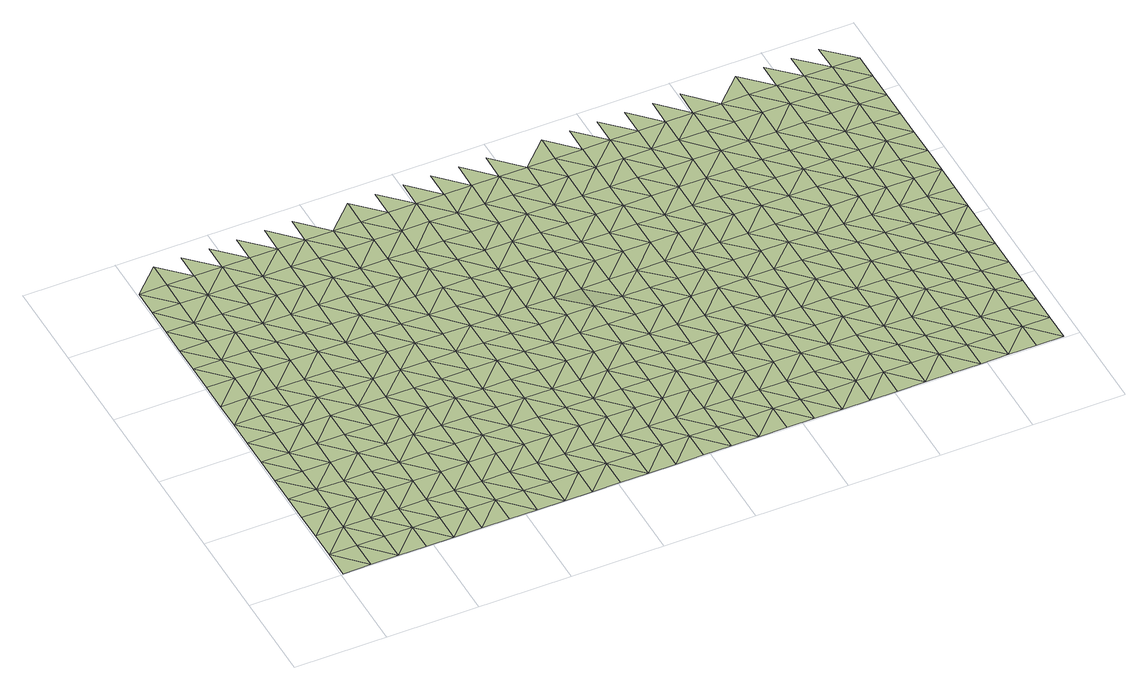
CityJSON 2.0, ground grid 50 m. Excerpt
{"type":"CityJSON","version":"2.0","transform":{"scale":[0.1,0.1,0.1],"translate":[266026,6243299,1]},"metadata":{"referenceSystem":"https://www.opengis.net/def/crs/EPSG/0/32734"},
"CityObjects":{
"terrain1":{"type":"TINRelief","geometry":[{"type":"CompositeSurface","lod":"1","boundaries":[[[0,1,2]],[[0,3,4]],[[0,2,5]],[[0,5,3]],[[4,6,7]],[[7,6,8]],[[4,3,6]],[[5,2,9]],[[10,8,11]],[[3,5,12]],[[11,8,6]],[[5,9,12]],[[10,13,14]],[[13,10,11]],[[6,3,15]],[[3,12,16]],[[17,14,18]],[[6,15,11]],[[18,14,13]],[[3,16,15]],[[12,9,19]],[[20,17,21]],[[21,17,18]],[[22,13,11]],[[19,16,12]],[[19,9,23]],[[11,15,24]],[[20,25,26]],[[13,22,18]],[[11,24,22]],[[20,21,27]],[[16,28,15]],[[20,27,25]],[[16,19,29]],[[30,26,31]],[[28,24,15]],[[32,21,18]],[[18,22,33]],[[16,29,28]],[[23,34,19]],[[30,31,35]],[[26,25,31]],[[27,21,32]],[[18,33,32]],[[36,35,37]],[[22,24,38]],[[29,19,39]],[[24,28,40]],[[25,27,41]],[[34,39,19]],[[37,35,31]],[[38,33,22]],[[24,40,38]],[[27,32,41]],[[36,42,43]],[[29,44,28]],[[42,36,37]],[[39,45,29]],[[31,25,46]],[[25,41,47]],[[48,43,49]],[[40,28,44]],[[33,50,32]],[[33,38,51]],[[29,45,44]],[[31,46,37]],[[25,47,46]],[[49,43,42]],[[52,39,34]],[[33,51,50]],[[40,53,38]],[[41,32,54]],[[55,48,56]],[[39,52,45]],[[34,57,52]],[[44,53,40]],[[56,48,49]],[[54,47,41]],[[42,37,58]],[[37,46,59]],[[54,32,50]],[[51,38,60]],[[42,58,49]],[[37,59,58]],[[53,60,38]],[[55,56,61]],[[44,45,62]],[[45,52,63]],[[47,64,46]],[[65,50,51]],[[47,54,66]],[[55,61,67]],[[44,62,53]],[[51,60,65]],[[45,63,62]],[[64,59,46]],[[68,56,49]],[[47,66,64]],[[49,58,69]],[[52,57,70]],[[54,50,71]],[[61,56,68]],[[49,69,68]],[[71,50,65]],[[59,72,58]],[[53,73,60]],[[70,63,52]],[[57,74,70]],[[53,62,75]],[[76,66,54]],[[72,59,64]],[[67,61,77]],[[53,75,73]],[[71,76,54]],[[58,78,69]],[[65,60,79]],[[61,68,77]],[[63,80,62]],[[78,58,72]],[[63,70,81]],[[64,66,82]],[[79,71,65]],[[76,83,66]],[[79,60,73]],[[69,84,68]],[[80,75,62]],[[63,81,80]],[[74,85,70]],[[72,64,82]],[[66,83,82]],[[84,69,78]],[[73,75,86]],[[76,71,87]],[[71,79,88]],[[89,78,72]],[[77,68,90]],[[81,70,91]],[[86,75,80]],[[68,84,92]],[[76,87,83]],[[72,82,89]],[[85,91,70]],[[71,88,87]],[[90,93,77]],[[90,68,92]],[[79,73,94]],[[73,86,95]],[[83,96,82]],[[84,78,97]],[[80,81,98]],[[89,99,78]],[[91,100,81]],[[88,79,94]],[[96,83,87]],[[94,73,95]],[[92,84,97]],[[97,78,99]],[[81,100,98]],[[85,101,91]],[[102,89,82]],[[86,80,103]],[[102,82,96]],[[103,95,86]],[[104,87,88]],[[92,105,90]],[[103,80,98]],[[94,106,88]],[[89,107,99]],[[108,100,91]],[[97,105,92]],[[107,89,102]],[[108,91,101]],[[88,106,104]],[[109,96,87]],[[110,90,111]],[[112,94,95]],[[105,111,90]],[[95,103,113]],[[96,109,102]],[[114,97,99]],[[98,100,115]],[[109,87,104]],[[99,107,116]],[[100,108,117]],[[94,112,106]],[[112,95,113]],[[97,114,105]],[[98,115,103]],[[114,99,116]],[[100,117,115]],[[107,102,118]],[[108,101,119]],[[120,104,106]],[[102,109,121]],[[113,103,122]],[[106,112,120]],[[118,116,107]],[[123,111,105]],[[117,108,119]],[[119,101,124]],[[102,121,118]],[[122,103,115]],[[105,114,125]],[[111,123,126]],[[109,104,127]],[[113,128,112]],[[104,120,129]],[[105,125,123]],[[128,113,122]],[[127,121,109]],[[114,116,130]],[[117,131,115]],[[127,104,129]],[[116,118,132]],[[119,133,117]],[[112,134,120]],[[130,125,114]],[[122,115,131]],[[130,116,132]],[[134,112,128]],[[117,133,131]],[[121,135,118]],[[136,119,124]],[[129,120,137]],[[121,127,135]],[[137,120,134]],[[138,132,118]],[[123,125,139]],[[128,122,140]],[[119,136,133]],[[136,124,141]],[[131,142,122]],[[125,130,143]],[[129,144,127]],[[138,118,135]],[[139,145,123]],[[128,140,134]],[[122,142,140]],[[144,129,137]],[[125,143,139]],[[132,146,130]],[[135,127,147]],[[131,133,148]],[[138,146,132]],[[133,136,149]],[[147,127,144]],[[131,148,142]],[[150,143,130]],[[137,134,151]],[[134,140,152]],[[133,149,148]],[[141,153,136]],[[154,138,135]],[[146,150,130]],[[137,151,144]],[[154,135,147]],[[134,152,151]],[[142,155,140]],[[139,143,156]],[[149,136,157]],[[142,148,155]],[[150,156,143]],[[158,146,138]],[[157,136,153]],[[138,154,159]],[[147,144,160]],[[161,162,139]],[[140,163,152]],[[144,151,164]],[[146,158,150]],[[138,159,158]],[[156,161,139]],[[163,140,155]],[[147,160,154]],[[149,165,148]],[[144,164,160]],[[149,157,166]],[[152,167,151]],[[148,165,155]],[[167,152,163]],[[149,166,165]],[[156,150,168]],[[150,158,169]],[[157,153,170]],[[171,159,154]],[[151,172,164]],[[154,160,173]],[[163,155,174]],[[156,168,161]],[[150,169,168]],[[172,151,167]],[[166,157,170]],[[153,175,170]],[[154,173,171]],[[165,174,155]],[[164,176,160]],[[158,159,177]],[[164,172,176]],[[177,169,158]],[[167,163,178]],[[159,171,177]],[[174,179,163]],[[161,168,180]],[[160,181,173]],[[165,166,182]],[[170,183,166]],[[172,167,178]],[[181,160,176]],[[161,180,184]],[[178,163,179]],[[165,182,174]],[[166,183,182]],[[185,171,173]],[[169,186,168]],[[169,177,187]],[[188,170,175]],[[172,189,176]],[[185,173,181]],[[186,180,168]],[[169,187,186]],[[178,189,172]],[[171,190,177]],[[174,191,179]],[[170,188,183]],[[175,192,188]],[[174,182,193]],[[181,176,194]],[[171,185,190]],[[184,180,195]],[[174,193,191]],[[189,194,176]],[[196,187,177]],[[197,178,179]],[[195,180,186]],[[183,198,182]],[[177,190,196]],[[183,188,199]],[[185,181,200]],[[178,197,189]],[[194,201,181]],[[197,179,191]],[[198,193,182]],[[183,199,198]],[[192,202,188]],[[190,185,200]],[[186,187,203]],[[200,181,201]],[[196,204,187]],[[191,193,205]],[[206,194,189]],[[187,204,203]],[[189,197,207]],[[208,196,190]],[[195,186,209]],[[210,199,188]],[[205,193,198]],[[194,206,201]],[[208,190,200]],[[188,202,210]],[[189,207,206]],[[209,211,195]],[[209,186,203]],[[196,212,204]],[[197,191,213]],[[191,205,214]],[[198,199,215]],[[196,208,212]],[[210,216,199]],[[217,200,201]],[[213,207,197]],[[201,206,218]],[[213,191,214]],[[203,204,219]],[[199,216,215]],[[202,220,210]],[[200,217,208]],[[205,198,221]],[[217,201,218]],[[219,204,212]],[[221,214,205]],[[206,207,222]],[[203,223,209]],[[221,198,215]],[[207,213,224]],[[216,210,225]],[[219,223,203]],[[222,218,206]],[[226,212,208]],[[208,217,227]],[[225,210,220]],[[207,224,222]],[[228,209,229]],[[213,214,230]],[[208,227,226]],[[223,229,209]],[[214,221,230]],[[231,219,212]],[[215,216,232]],[[216,225,233]],[[217,218,234]],[[235,224,213]],[[218,222,236]],[[219,231,223]],[[215,232,221]],[[231,212,226]],[[230,235,213]],[[216,233,232]],[[234,227,217]],[[236,234,218]],[[225,220,237]],[[222,224,238]],[[230,221,239]],[[235,238,224]],[[240,226,227]],[[241,229,223]],[[237,233,225]],[[237,220,242]],[[239,221,232]],[[223,231,243]],[[244,236,222]],[[240,227,234]],[[229,241,245]],[[235,230,246]],[[238,244,222]],[[223,243,241]],[[246,230,239]],[[231,226,247]],[[232,233,248]],[[226,240,249]],[[233,237,250]],[[251,234,236]],[[244,252,236]],[[247,243,231]],[[232,248,239]],[[238,235,253]],[[247,226,249]],[[235,246,254]],[[233,250,248]],[[237,242,255]],[[240,234,251]],[[251,236,252]],[[238,253,244]],[[235,254,253]],[[256,249,240]],[[241,243,257]],[[246,239,258]],[[259,250,237]],[[239,248,260]],[[243,247,261]],[[256,240,251]],[[237,255,259]],[[244,262,252]],[[257,263,241]],[[254,246,258]],[[239,260,258]],[[244,253,264]],[[243,261,257]],[[249,265,247]],[[250,266,248]],[[244,264,262]],[[256,265,249]],[[259,267,250]],[[251,252,268]],[[266,260,248]],[[269,261,247]],[[254,270,253]],[[258,271,254]],[[250,267,266]],[[272,259,255]],[[268,256,251]],[[268,252,262]],[[265,269,247]],[[270,264,253]],[[254,271,270]],[[257,261,273]],[[274,258,260]],[[259,275,267]],[[260,266,276]],[[269,273,261]],[[262,264,277]],[[278,265,256]],[[256,268,279]],[[275,259,272]],[[280,281,257]],[[258,274,271]],[[260,276,274]],[[277,264,270]],[[265,278,269]],[[256,279,278]],[[273,280,257]],[[282,266,267]],[[267,275,283]],[[268,262,284]],[[262,277,285]],[[276,266,282]],[[270,271,286]],[[271,274,287]],[[267,283,282]],[[279,268,284]],[[273,269,288]],[[284,262,285]],[[269,278,289]],[[275,272,290]],[[271,287,286]],[[276,291,274]],[[277,270,292]],[[273,288,280]],[[269,289,288]],[[290,283,275]],[[272,293,290]],[[291,276,282]],[[292,285,277]],[[278,279,294]],[[284,295,279]],[[292,270,286]],[[296,287,274]],[[294,289,278]],[[282,283,297]],[[279,295,294]],[[280,288,298]],[[296,274,291]],[[297,283,290]],[[299,284,285]],[[286,287,300]],[[285,292,301]],[[280,298,302]],[[291,282,303]],[[300,287,296]],[[284,299,295]],[[289,304,288]],[[299,285,301]],[[289,294,305]],[[303,282,297]],[[306,290,293]],[[286,307,292]],[[296,291,308]],[[304,298,288]],[[289,305,304]],[[300,307,286]],[[294,295,309]],[[293,310,306]],[[291,303,308]],[[301,292,311]],[[297,290,312]],[[309,295,299]],[[302,298,313]],[[307,311,292]],[[314,305,294]],[[315,300,296]],[[312,303,297]],[[313,298,304]],[[296,308,316]],[[312,290,306]],[[309,314,294]],[[299,301,317]],[[300,315,307]],[[311,318,301]],[[315,296,316]],[[310,319,306]],[[317,309,299]],[[308,303,320]],[[304,305,321]],[[317,301,318]],[[314,322,305]],[[303,312,323]],[[320,316,308]],[[324,311,307]],[[305,322,321]],[[320,303,323]],[[307,315,325]],[[313,304,326]],[[306,327,312]],[[311,324,318]],[[314,309,328]],[[327,306,319]],[[309,317,329]],[[307,325,324]],[[326,330,313]],[[326,304,321]],[[314,328,322]],[[315,316,331]],[[323,312,332]],[[309,329,328]],[[316,320,333]],[[332,312,327]],[[317,318,334]],[[331,325,315]],[[318,324,335]],[[331,316,333]],[[321,322,336]],[[323,337,320]],[[329,317,334]],[[334,318,335]],[[336,322,328]],[[337,323,332]],[[327,319,338]],[[333,320,339]],[[324,325,340]],[[321,341,326]],[[325,331,342]],[[332,327,338]],[[319,343,338]],[[339,320,337]],[[336,341,321]],[[340,335,324]],[[344,328,329]],[[334,345,329]],[[325,342,340]],[[346,326,347]],[[333,348,331]],[[337,332,349]],[[329,345,344]],[[348,333,339]],[[341,347,326]],[[350,336,328]],[[338,349,332]],[[351,334,335]],[[342,331,352]],[[335,340,353]],[[336,350,341]],[[350,328,344]],[[352,331,348]],[[338,343,354]],[[334,351,345]],[[339,337,355]],[[351,335,353]],[[349,356,337]],[[342,357,340]],[[339,355,348]],[[337,356,355]],[[357,342,352]],[[358,344,345]],[[359,347,341]],[[360,349,338]],[[341,350,361]],[[353,340,362]],[[345,351,358]],[[354,360,338]],[[347,359,363]],[[362,340,357]],[[341,361,359]],[[352,348,364]],[[365,356,349]],[[348,355,366]],[[353,367,351]],[[350,344,368]],[[344,358,369]],[[360,365,349]],[[357,352,364]],[[367,353,362]],[[348,366,364]],[[368,361,350]],[[368,344,369]],[[360,354,370]],[[351,371,358]],[[356,372,355]],[[365,373,356]],[[362,357,374]],[[371,351,367]],[[372,366,355]],[[356,373,372]],[[364,374,357]],[[369,358,375]],[[359,361,376]],[[377,365,360]],[[361,368,378]],[[375,358,371]],[[360,370,377]],[[362,379,367]],[[376,380,359]],[[366,381,364]],[[374,382,362]],[[361,378,376]],[[369,383,368]],[[373,365,384]],[[366,372,381]],[[371,367,379]],[[362,382,379]],[[383,369,375]],[[384,365,377]],[[385,374,364]],[[378,368,386]],[[387,372,373]],[[385,364,381]],[[386,368,383]],[[373,384,387]],[[375,371,388]],[[377,370,389]],[[390,382,374]],[[379,391,371]],[[381,372,392]],[[378,393,376]],[[385,390,374]],[[383,375,388]],[[389,384,377]],[[389,370,394]],[[371,391,388]],[[392,372,387]],[[393,378,386]],[[379,382,395]],[[396,376,397]],[[398,385,381]],[[390,399,382]],[[386,383,400]],[[397,376,393]],[[398,381,392]],[[379,395,391]],[[387,384,401]],[[382,399,395]],[[388,400,383]],[[384,389,402]],[[390,385,403]],[[392,387,401]],[[385,398,403]],[[401,384,402]],[[394,404,389]],[[388,391,405]],[[393,386,406]],[[400,407,386]],[[399,390,408]],[[395,405,391]],[[398,392,409]],[[393,406,397]],[[386,407,406]],[[403,408,390]],[[410,400,388]],[[402,389,411]],[[401,409,392]],[[411,389,404]],[[405,410,388]],[[399,412,395]],[[398,413,403]],[[408,414,399]],[[415,407,400]],[[402,416,401]],[[397,406,417]],[[409,413,398]],[[412,405,395]],[[399,414,412]],[[410,415,400]],[[416,402,411]],[[418,408,403]],[[397,417,419]],[[409,401,420]],[[418,403,413]],[[410,405,421]],[[407,422,406]],[[415,423,407]],[[420,401,416]],[[424,414,408]],[[421,405,412]],[[413,409,425]],[[422,417,406]],[[407,423,422]],[[418,424,408]],[[426,415,410]],[[425,409,420]],[[410,421,426]],[[414,427,412]],[[417,428,419]],[[413,429,418]],[[424,430,414]],[[423,415,431]],[[413,425,429]],[[417,422,428]],[[427,421,412]],[[414,430,427]],[[431,415,426]],[[432,422,423]],[[424,418,433]],[[418,429,434]],[[423,431,432]],[[426,421,435]],[[424,433,430]],[[421,427,436]],[[418,434,433]],[[428,422,437]],[[435,431,426]],[[435,421,436]],[[437,422,432]],[[430,438,427]],[[439,440,428]],[[430,433,441]],[[439,428,437]],[[436,427,438]],[[432,431,442]],[[430,441,438]],[[431,435,443]],[[437,432,442]],[[442,431,443]],[[436,444,435]],[[444,436,438]],[[439,437,445]],[[443,435,446]],[[442,445,437]],[[446,435,444]],[[439,447,448]],[[443,449,442]],[[445,447,439]],[[449,443,446]],[[445,442,450]],[[450,442,449]],[[447,445,451]],[[451,445,450]],[[447,452,453]],[[447,451,452]]]}]}
},
"vertices":[
[9,155,16],[9,0,15],[159,0,18],[159,305,16],[9,305,17],[159,155,15],[159,455,17],[9,455,17],[9,605,17],[309,0,18],[9,755,15],[159,605,17],[309,155,15],[159,755,15],[9,905,15],[309,455,17],[309,305,16],[9,1060,15],[159,905,15],[459,155,16],[9,1205,15],[159,1060,15],[309,755,15],[459,0,17],[309,605,16],[159,1350,15],[9,1350,15],[159,1205,15],[459,455,16],[459,305,16],[9,1505,15],[159,1505,15],[309,1060,16],[309,905,15],[609,0,17],[9,1655,14],[9,1805,13],[159,1655,14],[459,755,16],[609,155,17],[459,605,16],[309,1205,16],[159,1805,13],[9,1955,14],[609,455,17],[609,305,16],[309,1505,15],[309,1350,15],[9,2110,15],[159,1955,14],[459,1060,16],[459,905,15],[760,155,17],[609,605,17],[459,1205,16],[9,2255,18],[159,2110,15],[760,0,17],[309,1805,13],[309,1655,13],[609,755,17],[159,2255,18],[760,455,17],[760,305,16],[459,1505,13],[609,905,15],[459,1350,15],[159,2400,18],[309,2110,13],[309,1955,13],[910,155,17],[609,1060,16],[459,1655,12],[760,755,17],[910,0,17],[760,605,18],[609,1205,16],[309,2255,18],[459,1805,13],[760,905,15],[910,455,17],[910,305,17],[609,1505,12],[609,1350,14],[459,1955,14],[1060,0,17],[910,605,18],[760,1205,16],[760,1060,16],[609,1655,12],[459,2255,17],[1060,155,17],[459,2110,14],[309,2400,19],[910,905,15],[910,755,17],[760,1350,14],[609,1955,14],[1060,455,17],[609,1805,12],[1060,305,17],[1210,0,17],[760,1505,13],[1060,605,17],[910,1205,15],[609,2110,15],[910,1060,15],[760,1655,12],[1210,155,16],[910,1350,15],[459,2400,19],[609,2255,17],[1060,905,16],[1060,755,18],[760,1955,14],[1210,455,17],[760,1805,13],[1210,305,17],[910,1655,12],[1360,155,17],[1060,1060,15],[910,1505,13],[1210,605,17],[760,2255,16],[1360,0,16],[760,2110,15],[609,2400,19],[1060,1350,16],[1210,755,17],[1060,1205,15],[910,1955,14],[1360,455,17],[910,1805,12],[1360,305,17],[1210,905,16],[1060,1505,13],[1511,155,17],[1210,1060,18],[1060,1655,12],[910,2255,15],[1360,755,17],[1511,0,16],[1360,605,17],[910,2110,14],[1210,1205,18],[760,2400,18],[1060,1805,12],[1210,1350,16],[1511,455,17],[1511,305,17],[1060,1955,13],[1360,1060,15],[1360,905,18],[1661,0,16],[1210,1505,13],[1511,605,17],[1060,2110,14],[1661,155,16],[1210,1805,12],[1210,1655,12],[1360,1350,12],[1060,2255,15],[910,2400,18],[1511,755,17],[1360,1205,15],[1661,455,18],[1661,305,17],[1511,905,18],[1210,2110,13],[1210,1955,14],[1811,155,17],[1360,1655,13],[1511,1060,15],[1360,1505,12],[1661,605,18],[1811,0,17],[1511,1205,15],[1360,1805,13],[1661,905,18],[1661,755,18],[1210,2255,15],[1511,1350,12],[1811,455,18],[1811,305,18],[1210,2400,17],[1511,1505,12],[1360,2110,14],[1360,1955,12],[1961,155,18],[1661,1060,16],[1511,1655,13],[1811,755,19],[1961,0,18],[1811,605,19],[1661,1205,16],[1360,2255,16],[1511,1805,13],[1811,905,19],[1961,455,18],[1961,305,18],[1661,1505,11],[1661,1350,12],[2111,0,18],[1511,2110,14],[1511,1955,12],[1961,605,19],[1811,1205,17],[1811,1060,17],[1661,1655,11],[1511,2255,16],[2111,155,18],[1360,2400,18],[1661,1805,12],[1961,905,19],[1961,755,19],[2111,455,17],[2111,305,18],[1811,1505,10],[1811,1350,11],[1661,1955,12],[2262,0,18],[2111,605,18],[1961,1205,18],[1661,2110,12],[1961,1060,18],[2262,155,17],[1811,1805,12],[1811,1655,11],[1511,2400,18],[1661,2255,15],[2111,755,18],[1811,1955,12],[2262,455,16],[2262,305,17],[1961,1505,10],[2111,905,18],[1961,1350,10],[2412,155,18],[2111,1060,18],[2262,605,17],[1961,1655,10],[1811,2255,13],[2412,0,18],[1811,2110,11],[2111,1205,18],[1661,2400,18],[2262,755,17],[1961,1955,10],[2412,455,17],[1961,1805,10],[2412,305,18],[2111,1505,10],[2111,1350,12],[2262,1060,18],[2262,905,18],[2562,0,19],[2111,1655,10],[1961,2255,12],[2412,755,18],[2562,155,18],[2412,605,18],[1961,2110,10],[2262,1350,13],[1811,2400,18],[2262,1205,18],[2111,1805,10],[2562,455,18],[2562,305,18],[2262,1505,10],[2111,1955,10],[2412,1060,19],[2412,905,19],[2712,0,19],[2111,2110,10],[2562,755,18],[2712,155,18],[2562,605,18],[2412,1205,19],[2262,1805,10],[2262,1655,10],[2111,2255,12],[1961,2400,17],[2712,455,18],[2712,305,18],[2412,1505,10],[2412,1350,14],[2562,1060,18],[2562,905,18],[2262,2110,10],[2262,1955,10],[2862,155,18],[2712,605,18],[2562,1205,18],[2862,0,18],[2412,1805,10],[2412,1655,10],[2712,755,18],[2862,305,18],[2262,2255,12],[2562,1505,12],[2712,905,18],[2562,1350,16],[2262,2400,15],[2862,455,18],[2412,2110,12],[2412,1955,10],[3012,155,19],[2712,1060,18],[2862,605,18],[2562,1655,10],[3012,0,18],[2712,1205,18],[3012,305,19],[2412,2255,12],[2562,1805,10],[2862,905,18],[2862,755,18],[2712,1505,12],[2712,1350,16],[3162,0,18],[3012,605,18],[2562,2110,11],[2562,1955,10],[3012,455,19],[2862,1205,18],[2862,1060,18],[2562,2255,13],[3162,155,18],[2712,1805,10],[2712,1655,10],[2412,2400,15],[3012,905,18],[3162,305,18],[3012,755,19],[2862,1505,13],[2862,1350,17],[2712,1955,10],[3162,455,18],[3313,155,17],[3162,605,18],[3012,1205,18],[2712,2110,11],[3012,1060,18],[3313,0,19],[2862,1805,10],[2862,1655,10],[2562,2400,15],[2712,2255,13],[3162,755,18],[3313,305,17],[2862,1955,10],[3012,1505,14],[3162,905,17],[3012,1350,18],[3463,0,18],[3313,605,17],[3313,455,17],[3162,1060,17],[3012,1655,11],[2862,2255,13],[3463,155,17],[2862,2110,10],[3162,1205,17],[2712,2400,15],[3313,905,17],[3463,305,17],[3313,755,17],[3162,1350,17],[3012,1955,10],[3012,1805,11],[3613,0,19],[3162,1505,15],[3463,605,17],[3463,455,17],[3313,1060,17],[3162,1655,12],[3012,2255,12],[3613,155,18],[3012,2110,10],[3313,1350,17],[2862,2400,16],[3463,755,17],[3313,1205,17],[3162,1805,11],[3613,305,18],[3463,905,17],[3162,1955,11],[3613,455,18],[3313,1655,13],[3763,155,18],[3463,1060,17],[3313,1505,17],[3613,605,18],[3162,2110,11],[3763,0,20],[3463,1350,18],[3012,2400,17],[3162,2255,12],[3613,755,18],[3463,1205,17],[3313,1805,12],[3763,455,18],[3763,305,18],[3613,905,18],[3913,0,19],[3463,1505,18],[3313,2110,12],[3313,1955,12],[3613,1060,18],[3763,605,17],[3463,1655,15],[3913,155,17],[3613,1350,18],[3763,755,18],[3613,1205,18],[3463,1805,13],[3913,305,16],[3313,2255,12],[3763,905,18],[3313,2400,13],[3913,455,17],[3613,1505,19],[3463,2110,12],[3463,1955,12],[3763,1060,18],[3913,605,17],[3613,1655,16],[3763,1350,17],[3463,2255,12],[3913,755,16],[3763,1205,18],[3613,1805,15],[3613,1955,13],[3913,1060,17],[3913,905,17],[3763,1655,15],[3763,1505,17],[3613,2110,12],[3913,1350,17],[3613,2255,13],[3463,2400,13],[3913,1205,17],[3763,1955,14],[3763,1805,15],[3913,1505,16],[3763,2110,13],[3913,1655,15],[3763,2255,13],[3613,2400,13],[3913,1805,14],[3913,1955,14],[3913,2110,14],[3913,2255,13],[3763,2400,12]
]}
